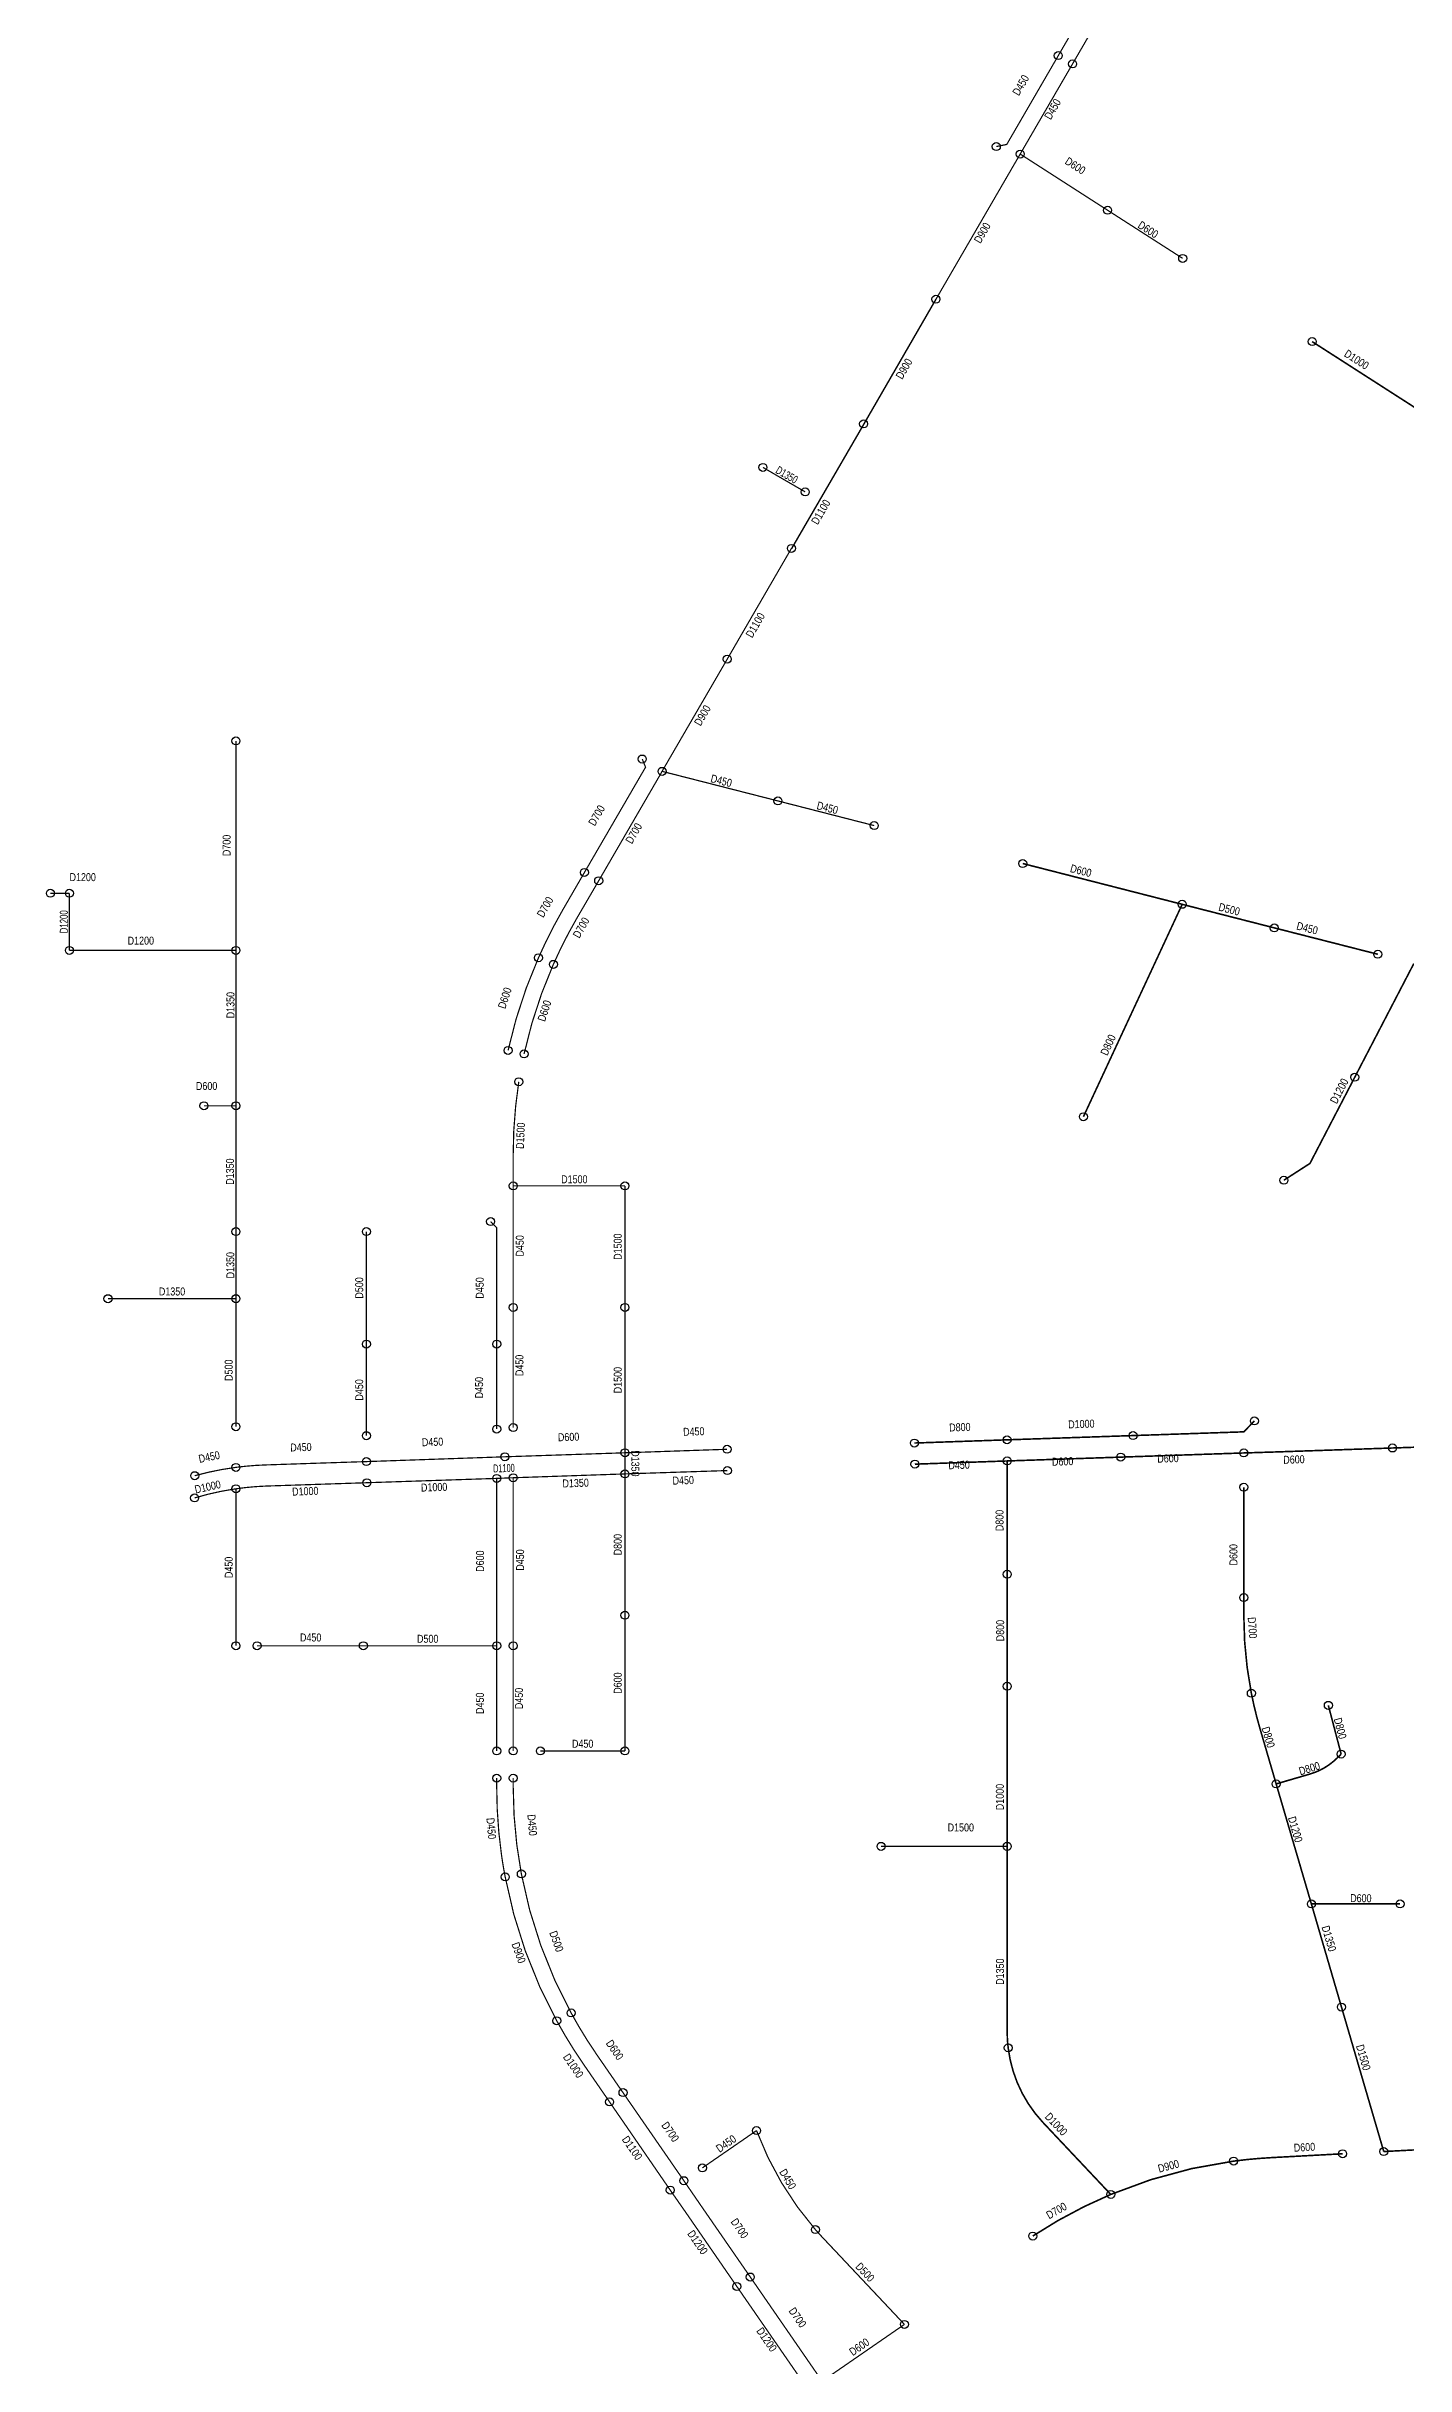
# Model space of a CAD drawing. Header units: millimetres. Extents: x 204527 to 208291, y 466565 to 471001.
# Drawn here: x 206640 to 207489, y 468766 to 470215 of the extents above; entities that cross this region are included whole.
import ezdxf
from ezdxf.enums import TextEntityAlignment as Align

# ---------------------------------------------------------------- set-up
doc = ezdxf.new("R2010")
doc.units = ezdxf.units.MM
doc.layers.add('01.우수관경', color=7, linetype='Continuous')
doc.layers.add('01.우수관로', color=6, linetype='Continuous')
doc.styles.get("Standard").update_dxf_attribs({"font": 'arial.ttf'})

msp = doc.modelspace()

# ---------------------------------------------------------------- linework, layer by layer
at = {"layer": '01.우수관경'}
for centre in [(207272.3, 470208.9), (207281.2, 470203.7), (207233.6, 470152.1), (207248.5, 470147.4), (207248.5, 470147.4), (207303.1, 470112.3), (207350, 470082.2), (207195.9, 470056.7), (207430.9, 470030.2), (207150.7, 469978.8), (207087.8, 469951.6), (207114.2, 469936.3), (207105.6, 469901), (207065.5, 469831.8), (206758.6, 469780.7), (207012.4, 469769.4), (207024.8, 469761.7), (207097.2, 469743.2), (207157.3, 469727.8), (206976.3, 469698.5), (206985.2, 469693.3), (207250.1, 469704.1), (206642.7, 469685.5), (206654.6, 469685.5), (207349.7, 469678.6), (207407.2, 469663.9), (206654.6, 469649.8), (206758.6, 469649.8), (206947.6, 469645.2), (206956.9, 469641.1), (207471.9, 469647.4), (206928.6, 469587.3), (206938.6, 469585.1), (206935.3, 469567.7), (207457.5, 469570.6), (206738.6, 469552.7), (206758.6, 469552.7), (207288, 469545.9), (206931.8, 469502.7), (207001.6, 469502.7), (207413.2, 469506.2), (206758.6, 469474.1), (206840.1, 469474.1), (206917.7, 469480.4), (206678.7, 469432.2), (206758.6, 469432.2), (206931.8, 469426.7), (206931.8, 469426.7), (207001.6, 469426.7), (206840.1, 469403.8), (206921.5, 469403.8), (206758.6, 469352.2), (206840.1, 469346.6), (206921.5, 469350.7), (206931.8, 469351.7), (207240.3, 469344), (207319, 469346.7), (207394.8, 469355.8), (206840.1, 469330.4), (206926.6, 469333.4), (207001.6, 469335.9), (207065.4, 469338.1), (207182.4, 469342), (207182.7, 469328.8), (207240.4, 469330.8), (207311.3, 469333.2), (207388.2, 469335.8), (207481.1, 469338.9), (206732.9, 469321.6), (206758.6, 469326.8), (206840.4, 469317.2), (206921.5, 469319.9), (206931.8, 469320.3), (207001.6, 469322.7), (207001.6, 469322.7), (207001.6, 469322.7), (207065.6, 469324.8), (207388.2, 469314.4), (206732.8, 469307.7), (206758.6, 469313.4), (207240.4, 469260), (207388.2, 469245.4), (207001.6, 469234.4), (206758.6, 469215.3), (206771.8, 469215.3), (206838.2, 469215.3), (206921.5, 469215.3), (206931.8, 469215.3), (207240.4, 469190), (207392.9, 469185.7), (207392.9, 469185.7), (207441, 469178.1), (206921.5, 469149.6), (206931.8, 469149.6), (206948.8, 469149.6), (207001.6, 469149.6), (207449, 469147.6), (206921.5, 469132.6), (206931.8, 469132.6), (207408.4, 469129), (207408.4, 469129), (207161.6, 469090), (207240.4, 469090), (206926.8, 469070.9), (206936.9, 469072.8), (207430.4, 469054), (207430.4, 469054), (207485.8, 469054), (206959, 468981), (206968, 468985.9), (206968, 468985.9), (207449.2, 468989.6), (207241, 468964.1), (206992, 468930.3), (207000.4, 468936.1), (207083.8, 468912.4), (207449.9, 468897.9), (207475.6, 468899.3), (207475.6, 468899.3), (207038.4, 468881.1), (207038.4, 468881.1), (207050, 468889.1), (207381.8, 468893.3), (207029.9, 468875.2), (207029.9, 468875.2), (207305.1, 468872.5), (207305.1, 468872.5), (207305.1, 468872.5), (207120.6, 468850.5), (207120.6, 468850.5), (207256.4, 468846.5), (207071.5, 468815), (207071.5, 468815), (207079.9, 468820.9), (207079.9, 468820.9), (207176.2, 468791.3), (207176.2, 468791.3)]:
    msp.add_circle(centre, 2.5, dxfattribs=at)
at = {"layer": '01.우수관로'}
for points, const_width in [([(207300.2, 470257), (207272.3, 470208.9)], 0.75), ([(207308.8, 470251.3), (207281.2, 470203.7)], 0.75), ([(207272.3, 470208.9), (207240.1, 470153.4), (207233.6, 470152.1)], 0.75), ([(207281.2, 470203.7), (207248.5, 470147.4)], 0.75), ([(207248.5, 470147.4), (207195.9, 470056.7)], 0.75), ([(207248.5, 470147.4), (207303.1, 470112.3)], 0.75), ([(207303.1, 470112.3), (207350, 470082.2)], 0.75), ([(207430.9, 470030.2), (207496.6, 469988)], 1), ([(207087.8, 469951.6), (207114.2, 469936.3)], 0.75), ([(207105.6, 469901), (207065.5, 469831.8)], 0.75), ([(207065.5, 469831.8), (207024.8, 469761.7)], 0.75), ([(206758.6, 469780.7), (206758.6, 469649.8)], 0.75), ([(207012.4, 469769.4), (207014.5, 469764.3), (206976.3, 469698.5)], 0.75), ([(207024.8, 469761.7), (207024.1, 469760.4), (206985.2, 469693.3)], 0.75), ([(207097.2, 469743.2), (207024.8, 469761.7)], 0.75), ([(207157.3, 469727.8), (207097.2, 469743.2)], 0.75), ([(207349.7, 469678.6), (207250.1, 469704.1)], 1), ([(206642.7, 469685.5), (206654.6, 469685.5)], 0.75), ([(206654.6, 469685.5), (206654.6, 469649.8)], 0.75), ([(207288, 469545.9), (207349.7, 469678.6)], 1), ([(207407.2, 469663.9), (207349.7, 469678.6)], 1), ([(206654.6, 469649.8), (206758.6, 469649.8)], 0.75), ([(206758.6, 469649.8), (206758.6, 469552.7)], 0.75), ([(207471.9, 469647.4), (207407.2, 469663.9)], 1), ([(207494.4, 469641.6), (207429.5, 469516.7), (207413.2, 469506.2)], 1), ([(206738.6, 469552.7), (206758.6, 469552.7)], 0.75), ([(206758.6, 469552.7), (206758.6, 469474.1)], 0.75), ([(206931.8, 469502.7), (207001.6, 469502.7)], 0.75), ([(206931.8, 469502.7), (206931.8, 469426.7)], 0.75), ([(207001.6, 469502.7), (207001.6, 469426.7)], 0.75), ([(206917.7, 469480.4), (206921.5, 469476.6), (206921.5, 469403.8)], 0.75), ([(206758.6, 469474.1), (206758.6, 469432.2)], 0.75), ([(206840.1, 469474.1), (206840.1, 469403.8)], 0.75), ([(206758.6, 469432.2), (206678.7, 469432.2)], 0.75), ([(206758.6, 469432.2), (206758.6, 469352.2)], 0.75), ([(206931.8, 469426.7), (206931.8, 469351.7)], 0.75), ([(207001.6, 469426.7), (207001.6, 469335.9)], 0.75), ([(206840.1, 469403.8), (206840.1, 469346.6)], 0.75), ([(206921.5, 469403.8), (206921.5, 469350.7)], 0.75), ([(207394.8, 469355.8), (207388.2, 469349), (207240.3, 469344)], 1), ([(206926.6, 469333.4), (206840.1, 469330.4)], 0.75), ([(207001.6, 469335.9), (206926.6, 469333.4)], 0.75), ([(207001.6, 469335.9), (207065.4, 469338.1)], 0.75), ([(207001.6, 469322.7), (207001.6, 469335.9)], 0.75), ([(207240.3, 469344), (207182.4, 469342)], 1), ([(207240.4, 469330.8), (207182.7, 469328.8)], 1), ([(207311.3, 469333.2), (207240.4, 469330.8)], 1), ([(207240.4, 469330.8), (207240.4, 469260)], 1), ([(207388.2, 469335.8), (207311.3, 469333.2)], 1), ([(207481.1, 469338.9), (207407.3, 469336.4), (207388.4, 469335.8), (207388.2, 469335.8)], 1), ([(206921.5, 469319.9), (206840.4, 469317.2)], 0.75), ([(206921.5, 469319.9), (206931.8, 469320.3)], 0.75), ([(206921.5, 469319.9), (206921.5, 469215.3)], 0.75), ([(206931.8, 469320.3), (207001.6, 469322.7)], 0.75), ([(206931.8, 469320.3), (206931.8, 469215.3)], 0.75), ([(207001.6, 469322.7), (207065.6, 469324.8)], 0.75), ([(207001.6, 469322.7), (207001.6, 469234.4)], 0.75), ([(206758.6, 469313.4), (206758.6, 469215.3)], 0.75), ([(207388.2, 469314.4), (207388.2, 469245.4)], 1), ([(207240.4, 469260), (207240.4, 469190)], 1), ([(207001.6, 469234.4), (207001.6, 469149.6)], 0.75), ([(206838.2, 469215.3), (206771.8, 469215.3)], 0.75), ([(206921.5, 469215.3), (206838.2, 469215.3)], 0.75), ([(206921.5, 469215.3), (206921.5, 469149.6)], 0.75), ([(206931.8, 469215.3), (206931.8, 469149.6)], 0.75), ([(207240.4, 469190), (207240.4, 469090)], 1), ([(207441, 469178.1), (207449, 469147.6)], 1), ([(207001.6, 469149.6), (206948.8, 469149.6)], 0.75), ([(207408.4, 469129), (207430.4, 469054)], 1), ([(207240.4, 469090), (207161.6, 469090)], 1), ([(207430.4, 469054), (207449.2, 468989.6)], 1), ([(207430.4, 469054), (207485.8, 469054)], 1), ([(207475.6, 468899.3), (207449.2, 468989.6)], 1), ([(206992, 468930.3), (207029.9, 468875.2)], 0.75), ([(207000.4, 468936.1), (207038.4, 468881.1)], 0.75), ([(207083.8, 468912.4), (207050, 468889.1)], 0.75), ([(207475.6, 468899.3), (207596.8, 468905.7)], 1), ([(207029.9, 468875.2), (207040.7, 468859.7), (207071.5, 468815)], 0.75), ([(207038.4, 468881.1), (207049.1, 468865.5), (207079.9, 468820.9)], 0.75), ([(207071.5, 468815), (207116.4, 468750)], 0.75), ([(207079.9, 468820.9), (207124.8, 468755.8)], 0.75), ([(207176.2, 468791.3), (207124.8, 468755.8)], 0.75)]:
    msp.add_lwpolyline(points, dxfattribs=dict(at, const_width=const_width))
msp.add_lwpolyline([(207195.9, 470056.7), (207147.7, 469973.5), (207105.6, 469901)], dxfattribs=at)
for points, const_width in [([(206976.3, 469698.5), (206962.7, 469675, 0.027345), (206947.6, 469645.2)], 0.75), ([(206985.2, 469693.3), (206971.5, 469669.8, 0.027345), (206956.9, 469641.1)], 0.75), ([(206947.6, 469645.2, 0.050042), (206928.6, 469587.3)], 0.75), ([(206956.9, 469641.1, 0.050042), (206938.6, 469585.1, 0.050042)], 0.75), ([(206935.3, 469567.7, 0.039034), (206931.8, 469521.9), (206931.8, 469502.7)], 0.75), ([(207550.7, 469341, 0.014824), (207542.5, 469341), (207481.1, 469338.9)], 1), ([(206758.6, 469326.8, 0.03521), (206732.9, 469321.6)], 0.75), ([(206840.1, 469330.4), (206812.5, 469329.5), (206776.7, 469328.3, 0.024258), (206758.6, 469326.8)], 0.75), ([(206840.4, 469317.2), (206813, 469316.3), (206777.1, 469315.1, 0.026777), (206758.6, 469313.4)], 0.75), ([(206758.6, 469313.4, 0.038159), (206732.8, 469307.7)], 0.75), ([(207388.2, 469245.4), (207388.2, 469234.1, 0.048732), (207392.9, 469185.7, 0.045881)], 1), ([(207392.9, 469185.7, 0.022405), (207398.2, 469163.9), (207408.4, 469129)], 1), ([(207449, 469147.6), (207446.4, 469145.1, -0.123662), (207429.6, 469135.2), (207408.4, 469129)], 1), ([(206921.5, 469132.6), (206921.5, 469127.5, 0.035258), (206924.5, 469084.6, 0.011391), (206926.8, 469070.9, 0.011391)], 0.75), ([(206931.8, 469132.6), (206931.8, 469127.5, 0.046668), (206936.9, 469072.8, 0.046668)], 0.75), ([(207240.4, 469090), (207240.4, 468973.9, 0.02983), (207241, 468964.1, 0.021205)], 1), ([(206926.8, 469070.9, 0.078729), (206959, 468981, 0.078729)], 0.75), ([(206936.9, 469072.8, 0.078729), (206968, 468985.9, 0.078729)], 0.75), ([(206968, 468985.9, 0.025784), (206983.9, 468960), (207000.4, 468936.1)], 0.75), ([(206959, 468981, 0.025784), (206975.5, 468954.2), (206992, 468930.3)], 0.75), ([(207241, 468964.1, 0.160413), (207262.8, 468917.4), (207305.1, 468872.5)], 1), ([(207083.8, 468912.4, 0.08938), (207120.6, 468850.5, 0.085874)], 0.75), ([(207449.9, 468897.9), (207405.5, 468895.5, 0.01979), (207381.8, 468893.3)], 1), ([(207381.8, 468893.3, 0.066568), (207305.1, 468872.5)], 1), ([(207305.1, 468872.5, 0.046063), (207256.4, 468846.5, 0.046063)], 1), ([(207120.6, 468850.5, 0.010085), (207126.1, 468844.5), (207176.2, 468791.3)], 0.75)]:
    msp.add_lwpolyline(points, format="xyb", dxfattribs=dict(at, const_width=const_width))

# ---------------------------------------------------------------- texts
at = {"layer": '01.우수관경'}
for s, rotation, width, p in [('D450', 59.889, 0.8, (207251, 470189.2)), ('D450', 59.889, 0.8, (207270.9, 470174.2)), ('D600', 327.2671, 0.8, (207281.6, 470138)), ('D900', 59.889, 0.8, (207227, 470096.9)), ('D600', 327.2671, 0.8, (207327.1, 470098.1)), ('D900', 59.889, 0.8, (207178.1, 470012)), ('D1000', 327.2671, 0.8, (207457.3, 470016.9)), ('D1350', 329.889, 0.7, (207101.5, 469944.8)), ('D1100', 59.889, 0.8, (207126.1, 469922.5)), ('D1100', 59.889, 0.8, (207085.2, 469851.8)), ('D900', 59.889, 0.8, (207052.2, 469795.4)), ('D450', 345.6593, 0.8, (207061.2, 469753.4)), ('D700', 59.889, 0.8, (206986.1, 469732.9)), ('D450', 345.6593, 0.8, (207127.5, 469736.5)), ('D700', 59.889, 0.8, (207009.3, 469721.7)), ('D700', 90, 0.8, (206755.3, 469715.4)), ('D600', 345.6593, 0.8, (207285.8, 469697.2)), ('D700', 60.4718, 0.8, (206953.9, 469675.7)), ('D500', 345.6593, 0.8, (207378.5, 469673.1)), ('D1200', 90, 0.7, (206653.6, 469667.7)), ('D700', 60.3798, 0.8, (206976.4, 469662.8)), ('D450', 345.6593, 0.8, (207427.2, 469661.3)), ('D1350', 90, 0.8, (206757.7, 469615.6)), ('D600', 71.884, 0.8, (206928.9, 469619.3)), ('D600', 71.884, 0.8, (206953.7, 469611.3)), ('D800', 65.3721, 0.8, (207305.7, 469589.7)), ('D1200', 62.5459, 0.8, (207450, 469560.8)), ('D1500', 87.3916, 0.8, (206938.8, 469533.9)), ('D1350', 90, 0.8, (206757.4, 469511.6)), ('D450', 90, 0.8, (206938.4, 469465.2)), ('D1500', 90, 0.8, (206999.6, 469464.7)), ('D1350', 90, 0.8, (206757.6, 469453.1)), ('D500', 90, 0.8, (206838.1, 469438.9)), ('D450', 90, 0.8, (206913.4, 469438.9)), ('D500', 90, 0.8, (206756.6, 469387.5)), ('D450', 90, 0.8, (206938.2, 469390.5)), ('D1500', 90, 0.8, (206999.6, 469381.3)), ('D450', 90, 0.8, (206838.1, 469375.2)), ('D450', 90, 0.8, (206913, 469376.6)), ('D600', 1.9415, 0.8, (206966.5, 469343.3)), ('D450', 1.9415, 0.8, (207044.7, 469346.7)), ('D800', 1.9415, 0.8, (207210.9, 469349.4)), ('D1000', 1.9415, 0.8, (207286.8, 469351.4)), ('D450', 11.533, 0.8, (206742.4, 469330.9)), ('D450', 1.9415, 0.8, (206799.3, 469336.9)), ('D450', 1.9415, 0.8, (206881.5, 469340.2)), ('D1350', 270, 0.8, (207005.6, 469329.3)), ('D600', 1.9415, 0.8, (207275.1, 469328)), ('D600', 1.9415, 0.8, (207340.9, 469329.9)), ('D600', 1.9415, 0.8, (207419.6, 469329.2)), ('D1000', 12.4473, 0.8, (206741.5, 469312.2)), ('D1000', 1.9415, 0.8, (206882.5, 469311.9)), ('D1100', 1.9415, 0.6, (206926.1, 469323.8)), ('D1350', 1.9415, 0.8, (206970.9, 469314.5)), ('D450', 1.9415, 0.8, (207038.1, 469316.2)), ('D450', 1.9415, 0.8, (207210.4, 469325.8)), ('D1000', 1.9415, 0.8, (206802, 469309.4)), ('D800', 90, 0.8, (207238.1, 469293.6)), ('D600', 90, 0.8, (206913.6, 469268.2)), ('D450', 90, 0.8, (206938.6, 469268.9)), ('D800', 90, 0.8, (206999.6, 469278.5)), ('D600', 90, 0.8, (207384.2, 469272.2)), ('D450', 90, 0.8, (206756.6, 469264.3)), ('D800', 90, 0.8, (207238.5, 469224.8)), ('D700', 274.2851, 0.8, (207391.1, 469226.4)), ('D450', 90, 0.8, (206937.9, 469182.4)), ('D600', 90, 0.8, (206999.6, 469192)), ('D450', 90, 0.8, (206913.5, 469179.4)), ('D800', 286.2939, 0.8, (207401.1, 469157.5)), ('D800', 284.7145, 0.8, (207446, 469163.1)), ('D800', 17.2215, 0.8, (207429.9, 469136.3)), ('D1000', 90, 0.8, (207238.3, 469120.8)), ('D450', 274.844, 0.8, (206941.2, 469103.1)), ('D1200', 286.2939, 0.8, (207418, 469099.9)), ('D600', 359.5509, 0.8, (207461.3, 469055.1)), ('D900', 289.6908, 0.8, (206932.9, 469022.7)), ('D500', 289.6908, 0.8, (206956.5, 469029.8)), ('D1350', 286.2939, 0.8, (207439, 469031.7)), ('D1350', 90, 0.8, (207238.4, 469011.7)), ('D600', 304.4717, 0.8, (206993.2, 468961.4)), ('D1000', 304.3769, 0.8, (206967.3, 468951.5)), ('D1500', 286.2939, 0.8, (207460.5, 468957.4)), ('D700', 304.6018, 0.8, (207027.9, 468910.2)), ('D1000', 313.2877, 0.8, (207269.2, 468914.7)), ('D1100', 304.6018, 0.8, (207004.1, 468900.1)), ('D450', 34.6018, 0.8, (207066.2, 468902.2)), ('D600', 3.0359, 0.8, (207426.2, 468899.5)), ('D450', 300.7614, 0.8, (207101.2, 468880.8)), ('D900', 15.1877, 0.8, (207341.8, 468887.8)), ('D700', 304.6018, 0.8, (207071.2, 468849.9)), ('D700', 29.7513, 0.8, (207272.4, 468860.2)), ('D500', 313.2877, 0.8, (207149.8, 468822.2)), ('D700', 304.6018, 0.8, (207107.4, 468794.2)), ('D1200', 304.6018, 0.8, (207088.1, 468780.4)), ('D600', 34.6018, 0.8, (207149.4, 468775.2))]:
    msp.add_text(s, height=5, rotation=rotation, dxfattribs=dict(at, width=width)).set_placement(p, align=Align.CENTER)
at = {"layer": '01.우수관경', "width": 0.8}
for s, p in [('D1200', (206662.9, 469693.1)), ('D1200', (206699.2, 469653.4)), ('D600', (206740.3, 469562.6)), ('D1500', (206970, 469504.3)), ('D1350', (206718.7, 469434.2)), ('D450', (206805.3, 469218)), ('D500', (206878.4, 469217.2)), ('D450', (206975.2, 469151.6)), ('D1500', (207211.4, 469099.3))]:
    msp.add_text(s, height=5, dxfattribs=at).set_placement(p, align=Align.CENTER)
for s, rotation, p in [('D450', 274.8608, (206920.6, 469101.4)), ('D1200', 304.6018, (207049.1, 468844))]:
    msp.add_text(s, height=5, rotation=rotation, dxfattribs=at).set_placement(p, align=Align.TOP_CENTER)

doc.saveas('drawing.dxf')
